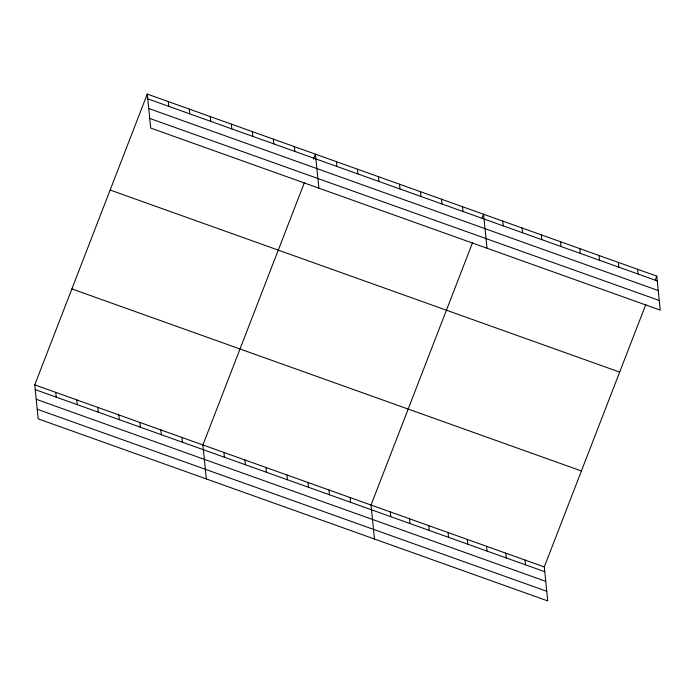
<?xml version="1.0" encoding="UTF-8"?>
<svg xmlns="http://www.w3.org/2000/svg" width="695" height="695" viewBox="0 0 695 695"><rect width="100%" height="100%" fill="white"/><g stroke="black" fill="none" stroke-linecap="round" stroke-linejoin="round"><path stroke-width="1.04" d="M645.855 304.419L544.281 566.929L547.738 600.923L38.199 418.859L34.75 384.874L147.262 94.077L656.801 276.141L660.25 310.126L150.719 128.071L147.262 94.077M304.462 182.438L202.897 444.948L206.346 478.942M313.454 159.207L315.408 154.16L318.866 188.145M472.609 242.52L371.043 505.03L374.492 539.025M481.991 218.282L483.555 214.234L487.013 248.228M655.237 280.181L656.801 276.141M147.748 98.855L657.279 280.91M148.73 108.489L658.261 290.553M149.738 118.428L659.268 300.492M110.131 190.039L619.671 372.103M71.88 288.911L581.411 470.967M34.75 384.874L544.281 566.929M35.236 389.643L544.767 571.707M36.218 399.286L545.749 581.35M37.226 409.216L546.757 591.28M637.55 269.26L638.036 274.038M618.298 262.38L618.785 267.158M599.047 255.508L599.533 260.278M579.804 248.628L580.29 253.406M560.552 241.747L561.039 246.525M541.301 234.875L541.787 239.645M522.058 227.995L522.536 232.764M502.806 221.114L503.293 225.892M525.038 560.057L525.516 564.827M505.786 553.177L506.273 557.955M462.54 206.728L463.026 211.506M486.535 546.296L487.021 551.074M441.516 199.213L442.003 203.991M467.283 539.424L467.77 544.194M420.501 191.707L420.988 196.485M448.04 532.544L448.527 537.322M399.486 184.201L399.964 188.971M428.789 525.663L429.275 530.441M378.462 176.686L378.949 181.464M409.537 518.791L410.024 523.561M357.447 169.18L357.934 173.95M390.295 511.911L390.772 516.68M336.432 161.666L336.91 166.444M350.028 497.524L350.506 502.294M294.393 146.645L294.88 151.423M329.004 490.01L329.491 494.788M273.37 139.139L273.856 143.908M307.989 482.504L308.476 487.273M252.355 131.624L252.841 136.402M286.966 474.989L287.452 479.767M231.339 124.118L231.826 128.888M265.95 467.483L266.437 472.253M210.316 116.604L210.802 121.382M244.935 459.968L245.422 464.747M189.301 109.098L189.787 113.867M223.912 452.462L224.398 457.232M168.286 101.583L168.763 106.361M181.882 437.442L182.359 442.22M160.858 429.927L161.344 434.705M139.843 422.421L140.329 427.199M118.819 414.906L119.305 419.684M97.804 407.4L98.29 412.178M76.789 399.886L77.275 404.664M55.765 392.38L56.252 397.158"/></g></svg>
